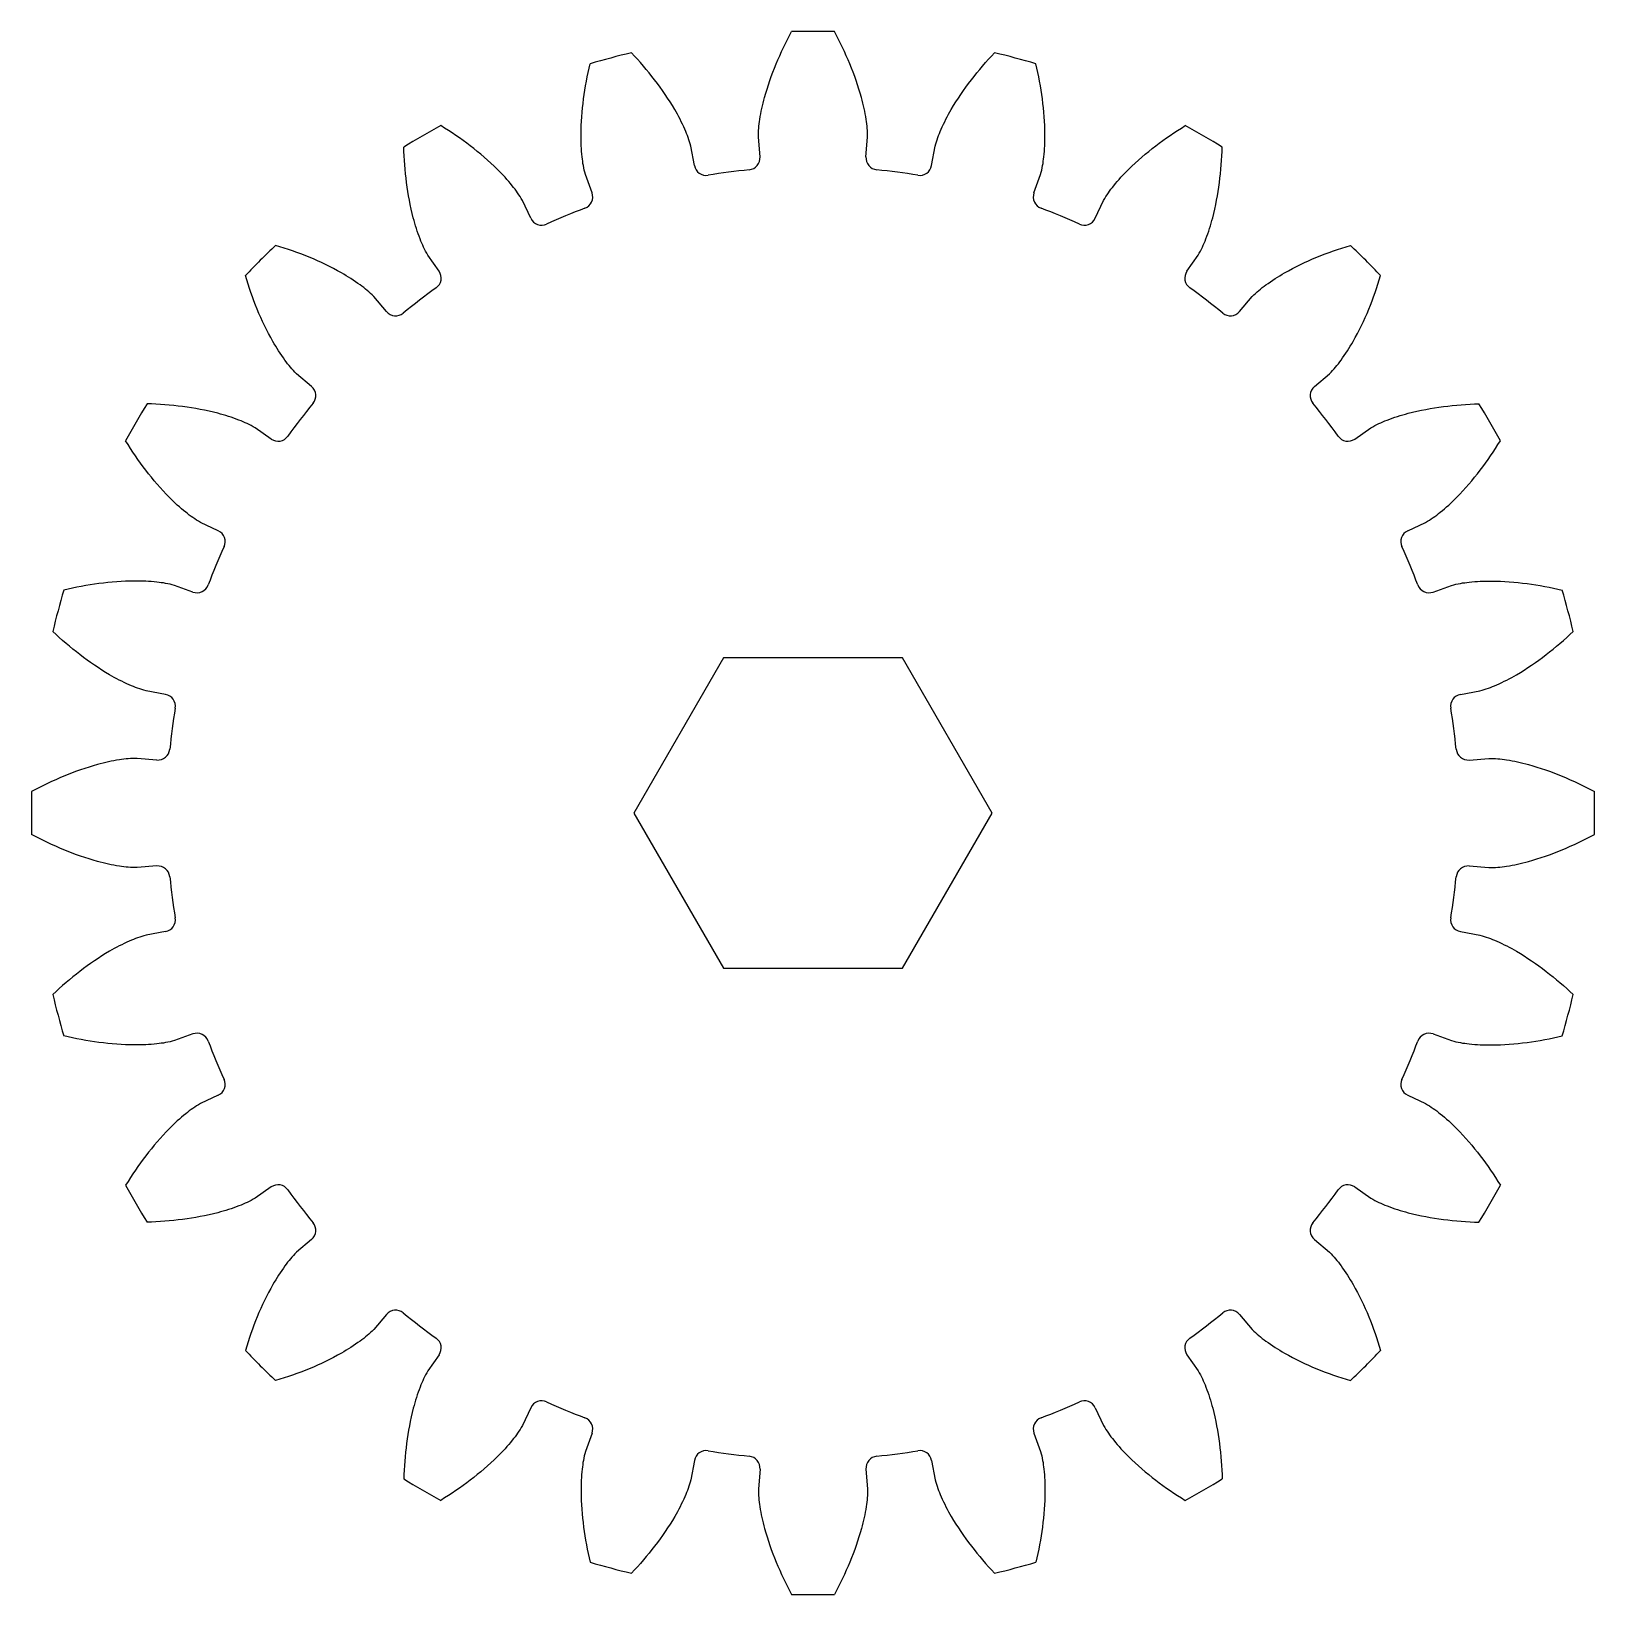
# Model space of a CAD drawing. Extents: x 0.1 to 65.1, y 0.1 to 65.1.
import ezdxf

# ---------------------------------------------------------------- set-up
doc = ezdxf.new("R2010")
doc.units = 0
doc.layers.get('0').update_dxf_attribs({"linetype": 'CONTINUOUS'})

msp = doc.modelspace()

# ---------------------------------------------------------------- linework, layer by layer
at = {"color": 7}
for points in [[(30.416802, 59.900749), (30.350796, 60.718443)], [(34.821325, 59.900749), (34.887331, 60.718443)], [(27.685263, 59.541127), (27.537388, 60.348053)], [(37.552864, 59.541127), (37.70074, 60.348053)], [(23.430821, 58.40117), (23.155432, 59.173912)], [(41.807306, 58.40117), (42.082695, 59.173912)], [(20.885432, 57.346831), (20.533752, 58.087982)], [(44.352695, 57.346831), (44.704375, 58.087982)], [(17.071004, 55.144572), (16.604998, 55.819709)], [(48.167123, 55.144572), (48.633129, 55.819709)], [(14.885229, 53.467352), (14.353711, 54.092218)], [(50.352899, 53.467352), (50.884416, 54.092218)], [(11.770761, 50.352889), (11.145897, 50.88441)], [(53.467366, 50.352889), (54.092231, 50.88441)], [(10.093557, 48.167113), (9.418423, 48.633123)], [(55.144571, 48.167113), (55.819704, 48.633123)], [(7.891296, 44.352694), (7.150156, 44.704378)], [(57.346832, 44.352694), (58.087971, 44.704378)], [(6.836961, 41.807297), (6.064221, 42.082701)], [(58.401166, 41.807297), (59.173906, 42.082701)], [(28.895154, 39.069071), (25.171245, 32.619058)], [(36.342973, 39.069071), (28.895154, 39.069071)], [(40.066882, 32.619058), (36.342973, 39.069071)], [(5.696987, 37.55285), (4.890079, 37.700725)], [(59.54114, 37.55285), (60.348048, 37.700725)], [(5.337373, 34.821318), (4.519687, 34.887331)], [(59.900754, 34.821318), (60.718441, 34.887331)], [(25.171245, 32.619058), (28.895154, 26.169072)], [(36.342973, 26.169072), (40.066882, 32.619058)], [(5.337373, 30.416799), (4.519687, 30.350785)], [(59.900754, 30.416799), (60.718441, 30.350785)], [(5.696987, 27.685267), (4.890079, 27.537391)], [(59.54114, 27.685267), (60.348048, 27.537391)], [(28.895154, 26.169072), (36.342973, 26.169072)], [(6.836961, 23.43082), (6.064221, 23.155442)], [(58.401166, 23.43082), (59.173906, 23.155442)], [(7.891296, 20.885423), (7.150156, 20.533738)], [(57.346832, 20.885423), (58.087971, 20.533738)], [(10.093557, 17.071004), (9.418423, 16.604993)], [(55.144571, 17.071004), (55.819704, 16.604993)], [(11.770761, 14.885228), (11.145897, 14.353707)], [(53.467366, 14.885228), (54.092231, 14.353707)], [(14.885229, 11.770765), (14.353711, 11.145898)], [(50.352899, 11.770765), (50.884416, 11.145898)], [(17.071004, 10.093545), (16.604998, 9.418434)], [(48.167123, 10.093545), (48.633129, 9.418434)], [(20.885432, 7.891285), (20.533752, 7.150161)], [(44.352695, 7.891285), (44.704375, 7.150161)], [(23.430821, 6.836947), (23.155432, 6.064231)], [(41.807306, 6.836947), (42.082695, 6.064231)], [(27.685263, 5.69699), (27.537388, 4.89009)], [(30.416802, 5.337368), (30.350796, 4.519673)], [(34.821325, 5.337368), (34.887331, 4.519673)], [(37.552864, 5.69699), (37.70074, 4.89009)]]:
    msp.add_lwpolyline(points, dxfattribs=at)
for points in [[(30.603442, 62.364787), (30.862412, 63.320144), (31.264004, 64.235761), (31.728668, 65.106862)], [(33.50946, 65.106862), (32.915974, 65.123128), (32.322154, 65.123128), (31.728668, 65.106862)], [(34.634685, 62.364787), (34.375715, 63.320144), (33.974124, 64.235761), (33.50946, 65.106862)], [(22.973363, 60.829542), (22.976247, 61.819375), (23.127176, 62.807726), (23.350545, 63.769407)], [(25.070659, 64.230311), (24.493185, 64.092416), (23.919599, 63.938724), (23.350545, 63.769407)], [(26.867245, 61.8729), (26.369837, 62.728668), (25.744951, 63.509163), (25.070659, 64.230311)], [(38.370883, 61.8729), (38.86829, 62.728668), (39.493177, 63.509163), (40.167469, 64.230311)], [(41.887582, 63.769407), (41.318528, 63.938724), (40.744942, 64.092416), (40.167469, 64.230311)], [(42.264764, 60.829542), (42.26188, 61.819375), (42.110952, 62.807726), (41.887582, 63.769407)], [(27.290689, 61.047453), (27.165678, 61.330689), (27.022686, 61.605485), (26.867245, 61.8729)], [(30.40807, 61.457848), (30.455513, 61.763812), (30.522513, 62.066231), (30.603442, 62.364787)], [(34.830057, 61.457848), (34.782614, 61.763812), (34.715614, 62.066231), (34.634685, 62.364787)], [(37.947438, 61.047453), (38.072449, 61.330689), (38.215441, 61.605485), (38.370883, 61.8729)], [(17.146269, 61.199509), (16.624162, 60.916859), (16.109899, 60.619956), (15.604058, 60.309133)], [(19.491781, 59.38743), (18.789834, 60.085295), (17.984237, 60.677433), (17.146269, 61.199509)], [(30.350796, 60.718443), (30.344673, 60.96604), (30.370112, 61.213082), (30.40807, 61.457848)], [(34.887331, 60.718443), (34.893454, 60.96604), (34.868016, 61.213082), (34.830057, 61.457848)], [(45.746346, 59.38743), (46.448294, 60.085295), (47.25389, 60.677433), (48.091858, 61.199509)], [(49.63407, 60.309133), (49.128228, 60.619956), (48.613965, 60.916859), (48.091858, 61.199509)], [(23.019378, 59.902945), (22.986019, 60.210761), (22.972462, 60.520218), (22.973363, 60.829542)], [(27.537388, 60.348053), (27.47922, 60.588798), (27.39071, 60.820837), (27.290689, 61.047453)], [(37.70074, 60.348053), (37.758907, 60.588798), (37.847418, 60.820837), (37.947438, 61.047453)], [(42.21875, 59.902945), (42.252109, 60.210761), (42.265665, 60.520218), (42.264764, 60.829542)], [(16.000622, 57.371808), (15.747223, 58.328647), (15.637204, 59.322396), (15.604058, 60.309133)], [(23.155432, 59.173912), (23.085435, 59.411481), (23.046068, 59.656697), (23.019378, 59.902945)], [(29.96775, 59.362956), (30.239003, 59.389848), (30.438735, 59.62905), (30.416802, 59.900749)], [(34.821325, 59.900749), (34.799392, 59.62905), (34.999124, 59.389848), (35.270377, 59.362956)], [(42.082695, 59.173912), (42.152692, 59.411481), (42.192059, 59.656697), (42.21875, 59.902945)], [(49.237505, 57.371808), (49.490904, 58.328647), (49.600923, 59.322396), (49.63407, 60.309133)], [(20.114441, 58.699699), (19.920381, 58.94092), (19.711142, 59.169334), (19.491781, 59.38743)], [(27.685263, 59.541127), (27.734408, 59.273017), (27.989241, 59.093671), (28.258205, 59.137902)], [(29.96775, 59.362956), (29.395641, 59.306243), (28.8255, 59.231186), (28.258205, 59.137902)], [(36.979922, 59.137902), (36.412628, 59.231186), (35.842486, 59.306243), (35.270377, 59.362956)], [(36.979922, 59.137902), (37.248886, 59.093671), (37.503719, 59.273017), (37.552864, 59.541127)], [(45.123687, 58.699699), (45.317747, 58.94092), (45.526985, 59.169334), (45.746346, 59.38743)], [(20.533752, 58.087982), (20.415258, 58.305443), (20.269707, 58.506685), (20.114441, 58.699699)], [(44.704375, 58.087982), (44.82287, 58.305443), (44.96842, 58.506685), (45.123687, 58.699699)], [(23.136261, 57.765482), (23.39131, 57.861662), (23.522326, 58.144406), (23.430821, 58.40117)], [(41.807306, 58.40117), (41.715802, 58.144406), (41.846817, 57.861662), (42.101866, 57.765482)], [(16.284888, 56.488708), (16.173, 56.777369), (16.079811, 57.072776), (16.000622, 57.371808)], [(20.885432, 57.346831), (21.002286, 57.100565), (21.29486, 56.993274), (21.543218, 57.105611)], [(23.136261, 57.765482), (22.598325, 57.562621), (22.067038, 57.342551), (21.543218, 57.105611)], [(43.694909, 57.105611), (43.171089, 57.342551), (42.639802, 57.562621), (42.101866, 57.765482)], [(43.694909, 57.105611), (43.943268, 56.993274), (44.235842, 57.100565), (44.352695, 57.346831)], [(48.95324, 56.488708), (49.065127, 56.777369), (49.158317, 57.072776), (49.237505, 57.371808)], [(10.276325, 56.221003), (9.845165, 55.812848), (9.425271, 55.392956), (9.017114, 54.961798)], [(13.01092, 55.077712), (12.152269, 55.570128), (11.220863, 55.933613), (10.276325, 56.221003)], [(16.604998, 55.819709), (16.475898, 56.031059), (16.374408, 56.257727), (16.284888, 56.488708)], [(48.633129, 55.819709), (48.762229, 56.031059), (48.863719, 56.257727), (48.95324, 56.488708)], [(52.227207, 55.077712), (53.085858, 55.570128), (54.017264, 55.933613), (54.961803, 56.221003)], [(56.221013, 54.961798), (55.812857, 55.392956), (55.392962, 55.812848), (54.961803, 56.221003)], [(10.160401, 52.227197), (9.667988, 53.085849), (9.304518, 54.017262), (9.017114, 54.961798)], [(13.790362, 54.57458), (13.540478, 54.757381), (13.279252, 54.923857), (13.01092, 55.077712)], [(16.951009, 54.454301), (17.172478, 54.613216), (17.22585, 54.920239), (17.071004, 55.144572)], [(48.167123, 55.144572), (48.012277, 54.920239), (48.065649, 54.613216), (48.287118, 54.454301)], [(51.447765, 54.57458), (51.697649, 54.757381), (51.958876, 54.923857), (52.227207, 55.077712)], [(55.077726, 52.227197), (55.570139, 53.085849), (55.933609, 54.017262), (56.221013, 54.961798)], [(14.353711, 54.092218), (14.182965, 54.271632), (13.990294, 54.428319), (13.790362, 54.57458)], [(16.951009, 54.454301), (16.483907, 54.119129), (16.02768, 53.769055), (15.583033, 53.404619)], [(49.655095, 53.404619), (49.210447, 53.769055), (48.75422, 54.119129), (48.287118, 54.454301)], [(50.884416, 54.092218), (51.055163, 54.271632), (51.247834, 54.428319), (51.447765, 54.57458)], [(14.885229, 53.467352), (15.061845, 53.259728), (15.372217, 53.231826), (15.583033, 53.404619)], [(49.655095, 53.404619), (49.86591, 53.231826), (50.176283, 53.259728), (50.352899, 53.467352)], [(10.663545, 51.447761), (10.480755, 51.69766), (10.314282, 51.958883), (10.160401, 52.227197)], [(54.574582, 51.447761), (54.757373, 51.69766), (54.923846, 51.958883), (55.077726, 52.227197)], [(11.145897, 50.88441), (10.966491, 51.055172), (10.809795, 51.247842), (10.663545, 51.447761)], [(54.092231, 50.88441), (54.271636, 51.055172), (54.428332, 51.247842), (54.574582, 51.447761)], [(11.833509, 49.655103), (12.006287, 49.86592), (11.978378, 50.176279), (11.770761, 50.352889)], [(53.467366, 50.352889), (53.259749, 50.176279), (53.231841, 49.86592), (53.404618, 49.655103)], [(4.929, 49.634069), (4.618171, 49.12823), (4.321261, 48.613969), (4.038605, 48.091865)], [(7.866322, 49.237511), (6.909483, 49.490903), (5.915739, 49.600916), (4.929, 49.634069)], [(11.833509, 49.655103), (11.469072, 49.210456), (11.118997, 48.75423), (10.783824, 48.287128)], [(54.454303, 48.287128), (54.11913, 48.75423), (53.769055, 49.210456), (53.404618, 49.655103)], [(57.371805, 49.237511), (58.328644, 49.490903), (59.322388, 49.600916), (60.309128, 49.634069)], [(61.199522, 48.091865), (60.916866, 48.613969), (60.619956, 49.12823), (60.309128, 49.634069)], [(8.749428, 48.953243), (8.460749, 49.065135), (8.165337, 49.158321), (7.866322, 49.237511)], [(9.418423, 48.633123), (9.207061, 48.76224), (8.980399, 48.863708), (8.749428, 48.953243)], [(55.819704, 48.633123), (56.031066, 48.76224), (56.257728, 48.863708), (56.488699, 48.953243)], [(56.488699, 48.953243), (56.777379, 49.065135), (57.07279, 49.158321), (57.371805, 49.237511)], [(10.093557, 48.167113), (10.317894, 48.012274), (10.624915, 48.065655), (10.783824, 48.287128)], [(54.454303, 48.287128), (54.613212, 48.065655), (54.920234, 48.012274), (55.144571, 48.167113)], [(5.8507, 45.746334), (5.152832, 46.4483), (4.560681, 47.253877), (4.038605, 48.091865)], [(59.387428, 45.746334), (60.085295, 46.4483), (60.677446, 47.253877), (61.199522, 48.091865)], [(6.538435, 45.12369), (6.297198, 45.317735), (6.068788, 45.526994), (5.8507, 45.746334)], [(58.699693, 45.12369), (58.940929, 45.317735), (59.16934, 45.526994), (59.387428, 45.746334)], [(7.150156, 44.704378), (6.932671, 44.822859), (6.731447, 44.968406), (6.538435, 45.12369)], [(58.087971, 44.704378), (58.305456, 44.822859), (58.50668, 44.968406), (58.699693, 45.12369)], [(8.132511, 43.694914), (8.244845, 43.943269), (8.137556, 44.235839), (7.891296, 44.352694)], [(57.346832, 44.352694), (57.100571, 44.235839), (56.993283, 43.943269), (57.105617, 43.694914)], [(8.132511, 43.694914), (7.895574, 43.171089), (7.675508, 42.639797), (7.472651, 42.101857)], [(57.765476, 42.101857), (57.562619, 42.639797), (57.342553, 43.171089), (57.105617, 43.694914)], [(4.408583, 42.264761), (3.418763, 42.261851), (2.430404, 42.110959), (1.46871, 41.887571)], [(5.335169, 42.21875), (5.027369, 42.252114), (4.717904, 42.265661), (4.408583, 42.264761)], [(59.902958, 42.21875), (60.210758, 42.252114), (60.520223, 42.265661), (60.829545, 42.264761)], [(60.829545, 42.264761), (61.819364, 42.261851), (62.807723, 42.110959), (63.769417, 41.887571)], [(1.46871, 41.887571), (1.299393, 41.318519), (1.1457, 40.744934), (1.007806, 40.167462)], [(6.064221, 42.082701), (5.826646, 42.152684), (5.581441, 42.192054), (5.335169, 42.21875)], [(6.836961, 41.807297), (7.093725, 41.715791), (7.376471, 41.846807), (7.472651, 42.101857)], [(57.765476, 42.101857), (57.861657, 41.846807), (58.144402, 41.715791), (58.401166, 41.807297)], [(59.173906, 42.082701), (59.411481, 42.152684), (59.656686, 42.192054), (59.902958, 42.21875)], [(64.230321, 40.167462), (64.092427, 40.744934), (63.938735, 41.318519), (63.769417, 41.887571)], [(3.36522, 38.370888), (2.509451, 38.868279), (1.728975, 39.493171), (1.007806, 40.167462)], [(61.872908, 38.370888), (62.728676, 38.868279), (63.509152, 39.493171), (64.230321, 40.167462)], [(4.190677, 37.947449), (3.907433, 38.072438), (3.63265, 38.215446), (3.36522, 38.370888)], [(61.04745, 37.947449), (61.330694, 38.072438), (61.605478, 38.215446), (61.872908, 38.370888)], [(4.890079, 37.700725), (4.649335, 37.758907), (4.417298, 37.84741), (4.190677, 37.947449)], [(60.348048, 37.700725), (60.588792, 37.758907), (60.820829, 37.84741), (61.04745, 37.947449)], [(6.100231, 36.979921), (6.144453, 37.248886), (5.965099, 37.503714), (5.696987, 37.55285)], [(59.54114, 37.55285), (59.273029, 37.503714), (59.093674, 37.248886), (59.137897, 36.979921)], [(6.100231, 36.979921), (6.006942, 36.412624), (5.931881, 35.84248), (5.875163, 35.270369)], [(59.362964, 35.270369), (59.306247, 35.84248), (59.231185, 36.412624), (59.137897, 36.979921)], [(5.337373, 34.821318), (5.609071, 34.799387), (5.848271, 34.999117), (5.875163, 35.270369)], [(59.362964, 35.270369), (59.389856, 34.999117), (59.629056, 34.799387), (59.900754, 34.821318)], [(2.873341, 34.634681), (1.917994, 34.375706), (1.002379, 33.974122), (0.131262, 33.509461)], [(3.780266, 34.830049), (3.474318, 34.782609), (3.171889, 34.715617), (2.873341, 34.634681)], [(4.519687, 34.887331), (4.272092, 34.893417), (4.025053, 34.868017), (3.780266, 34.830049)], [(60.718441, 34.887331), (60.966035, 34.893417), (61.213074, 34.868017), (61.457861, 34.830049)], [(61.457861, 34.830049), (61.763809, 34.782609), (62.066239, 34.715617), (62.364787, 34.634681)], [(62.364787, 34.634681), (63.320134, 34.375706), (64.235748, 33.974122), (65.106865, 33.509461)], [(0.131262, 33.509461), (0.114996, 32.915971), (0.114996, 32.322146), (0.131262, 31.728656)], [(65.106865, 31.728656), (65.123131, 32.322146), (65.123131, 32.915971), (65.106865, 33.509461)], [(2.873341, 30.603436), (1.917994, 30.86241), (1.002379, 31.263995), (0.131262, 31.728656)], [(62.364787, 30.603436), (63.320134, 30.86241), (64.235748, 31.263995), (65.106865, 31.728656)], [(3.780266, 30.408068), (3.474318, 30.455508), (3.171889, 30.5225), (2.873341, 30.603436)], [(61.457861, 30.408068), (61.763809, 30.455508), (62.066239, 30.5225), (62.364787, 30.603436)], [(4.519687, 30.350785), (4.272092, 30.3447), (4.025053, 30.3701), (3.780266, 30.408068)], [(5.875163, 29.967748), (5.848271, 30.238999), (5.609071, 30.43873), (5.337373, 30.416799)], [(5.875163, 29.967748), (5.931881, 29.395637), (6.006942, 28.825493), (6.100231, 28.258196)], [(59.137897, 28.258196), (59.231185, 28.825493), (59.306247, 29.395637), (59.362964, 29.967748)], [(59.900754, 30.416799), (59.629056, 30.43873), (59.389856, 30.238999), (59.362964, 29.967748)], [(60.718441, 30.350785), (60.966035, 30.3447), (61.213074, 30.3701), (61.457861, 30.408068)], [(5.696987, 27.685267), (5.965099, 27.734403), (6.144453, 27.98923), (6.100231, 28.258196)], [(59.137897, 28.258196), (59.093674, 27.98923), (59.273029, 27.734403), (59.54114, 27.685267)], [(4.890079, 27.537391), (4.649335, 27.47921), (4.417298, 27.390706), (4.190677, 27.290694)], [(60.348048, 27.537391), (60.588792, 27.47921), (60.820829, 27.390706), (61.04745, 27.290694)], [(3.36522, 26.867255), (2.509451, 26.369838), (1.728975, 25.744945), (1.007806, 25.070655)], [(4.190677, 27.290694), (3.907433, 27.165678), (3.63265, 27.022698), (3.36522, 26.867255)], [(61.04745, 27.290694), (61.330694, 27.165678), (61.605478, 27.022698), (61.872908, 26.867255)], [(61.872908, 26.867255), (62.728676, 26.369838), (63.509152, 25.744945), (64.230321, 25.070655)], [(1.007806, 25.070655), (1.1457, 24.493183), (1.299393, 23.919598), (1.46871, 23.350545)], [(63.769417, 23.350545), (63.938735, 23.919598), (64.092427, 24.493183), (64.230321, 25.070655)], [(7.472651, 23.136259), (7.376471, 23.39131), (7.093725, 23.522326), (6.836961, 23.43082)], [(58.401166, 23.43082), (58.144402, 23.522326), (57.861657, 23.39131), (57.765476, 23.136259)], [(4.408583, 22.973355), (3.418763, 22.976266), (2.430404, 23.127184), (1.46871, 23.350545)], [(5.335169, 23.019366), (5.027369, 22.986029), (4.717904, 22.972456), (4.408583, 22.973355)], [(6.064221, 23.155442), (5.826646, 23.085433), (5.581441, 23.046063), (5.335169, 23.019366)], [(7.472651, 23.136259), (7.675508, 22.598328), (7.895575, 22.067045), (8.132511, 21.54323)], [(57.105617, 21.54323), (57.342552, 22.067045), (57.562619, 22.598328), (57.765476, 23.136259)], [(59.173906, 23.155442), (59.411481, 23.085433), (59.656686, 23.046063), (59.902958, 23.019366)], [(59.902958, 23.019366), (60.210758, 22.986029), (60.520223, 22.972456), (60.829545, 22.973355)], [(60.829545, 22.973355), (61.819364, 22.976266), (62.807723, 23.127184), (63.769417, 23.350545)], [(7.891296, 20.885423), (8.137571, 21.002278), (8.244862, 21.294867), (8.132511, 21.54323)], [(57.105617, 21.54323), (56.993265, 21.294867), (57.100556, 21.002278), (57.346832, 20.885423)], [(7.150156, 20.533738), (6.932671, 20.415258), (6.731447, 20.269711), (6.538435, 20.114427)], [(58.087971, 20.533738), (58.305456, 20.415258), (58.50668, 20.269711), (58.699693, 20.114427)], [(6.538435, 20.114427), (6.297198, 19.920381), (6.068788, 19.711149), (5.8507, 19.491783)], [(58.699693, 20.114427), (58.940929, 19.920381), (59.16934, 19.711149), (59.387428, 19.491783)], [(5.8507, 19.491783), (5.152832, 18.789843), (4.560681, 17.98424), (4.038605, 17.146278)], [(59.387428, 19.491783), (60.085295, 18.789843), (60.677446, 17.98424), (61.199522, 17.146278)], [(4.038605, 17.146278), (4.321261, 16.624165), (4.61817, 16.109895), (4.929, 15.604048)], [(10.783824, 16.951015), (10.624907, 17.172479), (10.317887, 17.225849), (10.093557, 17.071004)], [(10.783824, 16.951015), (11.118997, 16.483914), (11.469072, 16.027687), (11.833509, 15.58304)], [(53.404618, 15.58304), (53.769055, 16.027687), (54.11913, 16.483914), (54.454303, 16.951015)], [(55.144571, 17.071004), (54.92024, 17.225849), (54.61322, 17.172479), (54.454303, 16.951015)], [(60.309128, 15.604048), (60.619957, 16.109895), (60.916866, 16.624165), (61.199522, 17.146278)], [(8.749428, 16.284874), (8.460749, 16.173008), (8.165337, 16.079822), (7.866322, 16.000632)], [(9.418423, 16.604993), (9.207061, 16.475903), (8.980399, 16.374409), (8.749428, 16.284874)], [(55.819704, 16.604993), (56.031066, 16.475903), (56.257728, 16.374409), (56.488699, 16.284874)], [(56.488699, 16.284874), (56.777379, 16.173008), (57.07279, 16.079822), (57.371805, 16.000632)], [(7.866322, 16.000632), (6.909483, 15.747214), (5.915739, 15.6372), (4.929, 15.604048)], [(57.371805, 16.000632), (58.328644, 15.747214), (59.322388, 15.6372), (60.309128, 15.604048)], [(11.770761, 14.885228), (11.978395, 15.06184), (12.006304, 15.372219), (11.833509, 15.58304)], [(53.404618, 15.58304), (53.231823, 15.372219), (53.259733, 15.06184), (53.467366, 14.885228)], [(11.145897, 14.353707), (10.966491, 14.182971), (10.809795, 13.990301), (10.663545, 13.790356)], [(54.092231, 14.353707), (54.271636, 14.182971), (54.428332, 13.990301), (54.574582, 13.790356)], [(10.663545, 13.790356), (10.480755, 13.540483), (10.314282, 13.27926), (10.160401, 13.01092)], [(54.574582, 13.790356), (54.757373, 13.540483), (54.923846, 13.27926), (55.077726, 13.01092)], [(10.160401, 13.01092), (9.667988, 12.152268), (9.304518, 11.220855), (9.017114, 10.276319)], [(55.077726, 13.01092), (55.570139, 12.152268), (55.933609, 11.220855), (56.221013, 10.276319)], [(15.583033, 11.833498), (15.372217, 12.006291), (15.061845, 11.978388), (14.885229, 11.770765)], [(15.583033, 11.833498), (16.02768, 11.469062), (16.483907, 11.118988), (16.951009, 10.783816)], [(48.287118, 10.783816), (48.75422, 11.118988), (49.210447, 11.469062), (49.655095, 11.833498)], [(50.352899, 11.770765), (50.176283, 11.978388), (49.86591, 12.006291), (49.655095, 11.833498)], [(14.353711, 11.145898), (14.182965, 10.966484), (13.990294, 10.809798), (13.790362, 10.663536)], [(50.884416, 11.145898), (51.055163, 10.966484), (51.247834, 10.809798), (51.447765, 10.663536)], [(13.790362, 10.663536), (13.540478, 10.480762), (13.279252, 10.314286), (13.01092, 10.160405)], [(17.071004, 10.093545), (17.22585, 10.317877), (17.172478, 10.624901), (16.951009, 10.783816)], [(48.287118, 10.783816), (48.065649, 10.624901), (48.012277, 10.317877), (48.167123, 10.093545)], [(51.447765, 10.663536), (51.697649, 10.480762), (51.958876, 10.314286), (52.227207, 10.160405)], [(9.017114, 10.276319), (9.425271, 9.845161), (9.845165, 9.425268), (10.276325, 9.017114)], [(13.01092, 10.160405), (12.152269, 9.667989), (11.220863, 9.304504), (10.276325, 9.017114)], [(52.227207, 10.160405), (53.085858, 9.667989), (54.017264, 9.304504), (54.961803, 9.017114)], [(54.961803, 9.017114), (55.392962, 9.425268), (55.812857, 9.845161), (56.221013, 10.276319)], [(16.604998, 9.418434), (16.475898, 9.207058), (16.374408, 8.98039), (16.284888, 8.749435)], [(48.633129, 9.418434), (48.762229, 9.207058), (48.863719, 8.98039), (48.95324, 8.749435)], [(16.284888, 8.749435), (16.173, 8.460748), (16.079811, 8.165341), (16.000622, 7.866309)], [(48.95324, 8.749435), (49.065127, 8.460748), (49.158317, 8.165341), (49.237505, 7.866309)], [(16.000622, 7.866309), (15.747223, 6.909469), (15.637204, 5.915747), (15.604058, 4.92901)], [(21.543218, 8.132506), (21.29486, 8.244843), (21.002286, 8.137551), (20.885432, 7.891285)], [(21.543218, 8.132506), (22.067038, 7.895575), (22.598326, 7.675514), (23.136261, 7.472661)], [(42.101866, 7.472661), (42.639801, 7.675514), (43.171089, 7.895575), (43.694909, 8.132506)], [(44.352695, 7.891285), (44.235842, 8.137551), (43.943268, 8.244843), (43.694909, 8.132506)], [(49.237505, 7.866309), (49.490904, 6.909469), (49.600923, 5.915747), (49.63407, 4.92901)], [(23.430821, 6.836947), (23.522343, 7.093719), (23.391324, 7.376481), (23.136261, 7.472661)], [(42.101866, 7.472661), (41.846803, 7.376481), (41.715784, 7.093719), (41.807306, 6.836947)], [(20.114441, 6.538444), (19.920381, 6.297197), (19.711142, 6.068782), (19.491781, 5.850686)], [(20.533752, 7.150161), (20.415258, 6.932673), (20.269707, 6.731458), (20.114441, 6.538444)], [(44.704375, 7.150161), (44.82287, 6.932673), (44.96842, 6.731458), (45.123687, 6.538444)], [(45.123687, 6.538444), (45.317747, 6.297197), (45.526985, 6.068782), (45.746346, 5.850686)], [(23.155432, 6.064231), (23.085435, 5.826636), (23.046068, 5.581446), (23.019378, 5.335172)], [(28.258205, 6.100241), (27.989233, 6.144471), (27.734395, 5.96511), (27.685263, 5.69699)], [(28.258205, 6.100241), (28.825499, 6.006948), (29.395641, 5.931883), (29.96775, 5.87516)], [(30.416802, 5.337368), (30.438735, 5.609067), (30.239003, 5.848269), (29.96775, 5.87516)], [(35.270377, 5.87516), (34.999124, 5.848269), (34.799392, 5.609067), (34.821325, 5.337368)], [(35.270377, 5.87516), (35.842486, 5.931883), (36.412628, 6.006948), (36.979922, 6.100241)], [(37.552864, 5.69699), (37.503732, 5.96511), (37.248895, 6.144471), (36.979922, 6.100241)], [(42.082695, 6.064231), (42.152692, 5.826636), (42.192059, 5.581446), (42.21875, 5.335172)], [(19.491781, 5.850686), (18.789834, 5.152821), (17.984237, 4.560684), (17.146269, 4.038608)], [(23.019378, 5.335172), (22.986019, 5.027356), (22.972462, 4.717899), (22.973363, 4.408575)], [(42.21875, 5.335172), (42.252109, 5.027356), (42.265665, 4.717899), (42.264764, 4.408575)], [(45.746346, 5.850686), (46.448294, 5.152821), (47.25389, 4.560684), (48.091858, 4.038608)], [(15.604058, 4.92901), (16.109899, 4.618179), (16.624162, 4.321266), (17.146269, 4.038608)], [(27.537388, 4.89009), (27.47922, 4.649346), (27.39071, 4.417306), (27.290689, 4.190664)], [(37.70074, 4.89009), (37.758907, 4.649346), (37.847418, 4.417306), (37.947438, 4.190664)], [(48.091858, 4.038608), (48.613965, 4.321266), (49.128229, 4.618179), (49.63407, 4.92901)], [(22.973363, 4.408575), (22.976247, 3.418769), (23.127176, 2.430391), (23.350545, 1.46871)], [(27.290689, 4.190664), (27.165678, 3.907428), (27.022686, 3.632658), (26.867245, 3.365217)], [(30.350796, 4.519673), (30.344673, 4.272103), (30.370112, 4.025061), (30.40807, 3.780269)], [(34.887331, 4.519673), (34.893454, 4.272103), (34.868016, 4.025061), (34.830057, 3.780269)], [(37.947438, 4.190664), (38.072449, 3.907428), (38.215441, 3.632658), (38.370883, 3.365217)], [(42.264764, 4.408575), (42.26188, 3.418769), (42.110952, 2.430391), (41.887582, 1.46871)], [(26.867245, 3.365217), (26.369837, 2.509449), (25.744951, 1.728981), (25.070659, 1.007806)], [(30.40807, 3.780269), (30.455513, 3.474305), (30.522513, 3.171886), (30.603442, 2.87333)], [(34.830057, 3.780269), (34.782614, 3.474305), (34.715614, 3.171886), (34.634685, 2.87333)], [(38.370883, 3.365217), (38.86829, 2.509449), (39.493177, 1.728981), (40.167469, 1.007806)], [(30.603442, 2.87333), (30.862412, 1.917999), (31.264004, 1.002382), (31.728668, 0.131268)], [(34.634685, 2.87333), (34.375715, 1.917999), (33.974124, 1.002382), (33.50946, 0.131268)], [(23.350545, 1.46871), (23.919599, 1.299393), (24.493185, 1.1457), (25.070659, 1.007806)], [(40.167469, 1.007806), (40.744942, 1.1457), (41.318528, 1.299393), (41.887582, 1.46871)], [(31.728668, 0.131268), (32.322154, 0.115002), (32.915974, 0.115002), (33.50946, 0.131268)]]:
    msp.add_open_spline(points, degree=3, dxfattribs=at)

doc.saveas('drawing.dxf')
